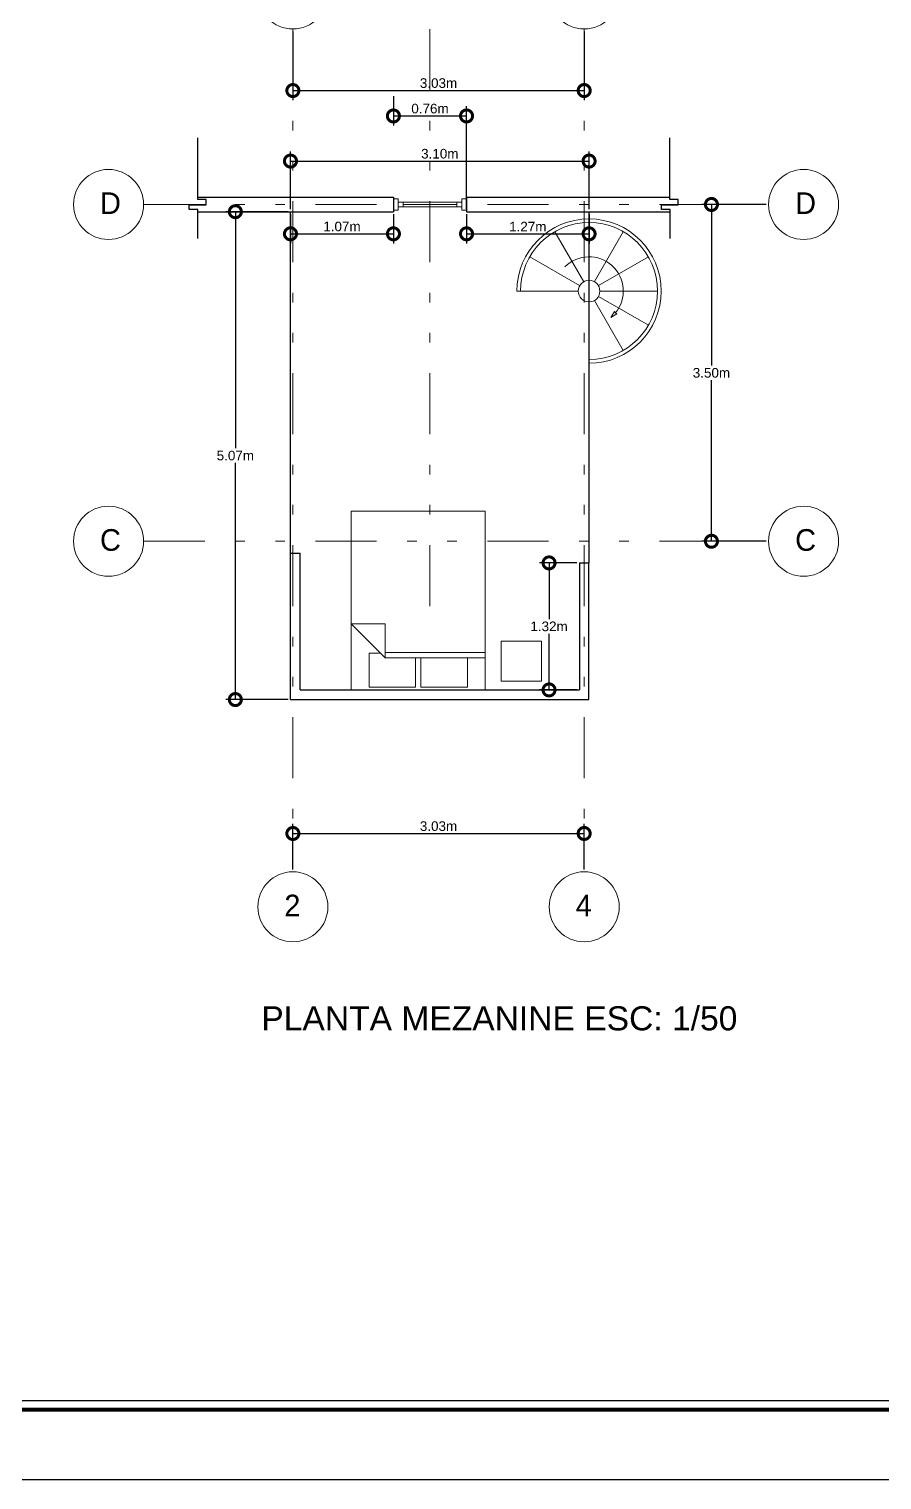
# Model space of a CAD drawing. Header units: inches. Extents: x -22.5 to 70.9, y -14.1 to 48.3.
# Drawn here: x 40.13 to 48.99, y 19.69 to 34.77 of the extents above; entities that cross this region are included whole.
import ezdxf

# ---------------------------------------------------------------- set-up
doc = ezdxf.new("R2010")
doc.units = ezdxf.units.IN
doc.header["$MEASUREMENT"] = 0
doc.linetypes.add('DIVIDE', pattern=[31.75, 12.7, -6.35, 0, -6.35, 0, -6.35])
for name, color, linetype, lineweight in [('cotas', 1, 'Continuous', 13), ('ejes', 253, 'DIVIDE', 13), ('muebles', 6, 'Continuous', 13), ('paredes', 7, 'Continuous', 30), ('pv', 4, 'Continuous', 5), ('rotulacion', 7, 'Continuous', 15)]:
    doc.layers.add(name, color=color, linetype=linetype, lineweight=lineweight)
doc.layers.add('MODULO', color=7, linetype='Continuous')
doc.styles.add('DIMS', font='ARIAL.TTF')
doc.dimstyles.new('DIMS', dxfattribs={"dimtxt": 0.1, "dimasz": 0.25, "dimexe": 0.1, "dimexo": 0.025, "dimgap": 0.025, "dimtad": 1, "dimtih": 1, "dimtoh": 1, "dimzin": 1, "dimdsep": 46, "dimtxsty": 'DIMS', "dimblk1": 'DOTSMALL', "dimblk2": 'DOTSMALL', "dimsah": 1, "dimcen": 0.09, "dimclrd": 9, "dimclre": 9, "dimclrt": 2, "dimazin": 0, "dimtfac": 1, "dimtofl": 0, "dimtmove": 0, "dimatfit": 3, "dimldrblk": 'DOTSMALL', "dimfxl": 1, "dimtolj": 1, "dimtzin": 0, "dimarcsym": 0})

# ---------------------------------------------------------------- blocks, each defined once
blk = doc.blocks.new('Bed - Queen')
at = {"linetype": 'Continuous'}
for p, q in [((0, -80.00003), (0, 0)), ((0, 0), (59.99999, 0)), ((59.99999, 0), (59.99999, -80.00003)), ((7.99999, -1.2), (28.79998, -1.2)), ((7.99999, -14.4), (7.99999, -1.2)), ((28.79998, -1.2), (28.79998, -14.4)), ((31.19999, -1.2), (51.99999, -1.2)), ((31.19999, -14.4), (31.19999, -1.2)), ((51.99999, -1.2), (51.99999, -16.4)), ((0, -14.4), (44.8, -14.4)), ((44.8, -16.8), (0, -16.8)), ((59.99999, -29.6), (44.8, -14.4)), ((44.8, -14.4), (44.8, -29.6)), ((51.99999, -16.4), (46.79936, -16.4)), ((44.8, -29.6), (59.99999, -29.6)), ((59.99999, -80.00003), (0, -80.00003))]:
    blk.add_line(p, q, dxfattribs=at)
blk = doc.blocks.new('khjk')
at = {"layer": 'muebles', "lineweight": 5}
for p, q in [((7.149, 15.239), (7.149, 15.839)), ((7.093, 15.223), (6.793, 15.743)), ((7.205, 15.224), (7.505, 15.743)), ((7.051, 15.183), (6.532, 15.482)), ((7.248, 15.183), (7.766, 15.482)), ((7.037, 15.126), (6.399, 15.126)), ((7.262, 15.126), (7.862, 15.126)), ((7.149, 15.014), (7.149, 14.376)), ((7.205, 15.029), (7.505, 14.509)), ((7.247, 15.07), (7.766, 14.77)), ((7.412, 14.914), (7.374, 14.851)), ((7.374, 14.851), (7.437, 14.889)), ((7.424, 14.901), (7.412, 14.914)), ((7.424, 14.901), (7.437, 14.889))]:
    blk.add_line(p, q, dxfattribs=at)
blk.add_circle((7.149, 15.126), 0.112, dxfattribs=at)
for radius, start, end in [(0.75, 270, 180), (0.712, 270, 180), (0.356, 320.7106, 135)]:
    blk.add_arc((7.149, 15.126), radius, start, end, dxfattribs=at)
blk = doc.blocks.new('_DOTSMALL')
at = {"color": 0, "linetype": 'ByBlock', "const_width": 0.5}
blk.add_lwpolyline([(-0.0625, 0, 1), (0.0625, 0, 1)], format="xyb", close=True, dxfattribs=at)
blk = doc.blocks.new('*D227')
at = {"layer": 'cotas', "color": 9, "lineweight": -2}
for p, q in [((42.843, 32.896), (42.843, 33.497)), ((45.947, 32.896), (45.947, 33.497)), ((42.843, 33.397), (45.947, 33.397))]:
    blk.add_line(p, q, dxfattribs=at)
at = {"layer": 'Defpoints', "color": 0}
for p in [(45.947, 33.397), (42.843, 32.871), (45.947, 32.871)]:
    blk.add_point(p, dxfattribs=at)
at = {"layer": 'cotas', "color": 9, "lineweight": -2, "xscale": 0.25, "yscale": 0.25, "zscale": 0.25, "rotation": 180}
blk.add_blockref('_DOTSMALL', (42.843, 33.397), dxfattribs=at)
at = {"layer": 'cotas', "color": 9, "lineweight": -2, "xscale": 0.25, "yscale": 0.25, "zscale": 0.25}
blk.add_blockref('_DOTSMALL', (45.947, 33.397), dxfattribs=at)
at = {"layer": 'cotas', "color": 2, "insert": (44.395, 33.473), "char_height": 0.1, "attachment_point": 5, "style": 'DIMS'}
blk.add_mtext('\\A1;3.10m', dxfattribs=at)
blk = doc.blocks.new('*D228')
at = {"layer": 'cotas', "color": 9, "lineweight": -2}
for p, q in [((42.818, 32.871), (42.17, 32.871)), ((42.27, 32.871), (42.27, 30.412)), ((42.27, 27.801), (42.27, 30.26)), ((42.818, 27.801), (42.17, 27.801))]:
    blk.add_line(p, q, dxfattribs=at)
at = {"layer": 'Defpoints', "color": 0}
for p in [(42.843, 32.871), (42.27, 27.801), (42.843, 27.801)]:
    blk.add_point(p, dxfattribs=at)
at = {"layer": 'cotas', "color": 9, "lineweight": -2, "xscale": 0.25, "yscale": 0.25, "zscale": 0.25}
for p, rotation in [((42.27, 32.871), 90), ((42.27, 27.801), 270)]:
    blk.add_blockref('_DOTSMALL', p, dxfattribs=dict(at, rotation=rotation))
at = {"layer": 'cotas', "color": 2, "insert": (42.27, 30.336), "char_height": 0.1, "attachment_point": 5, "style": 'DIMS'}
blk.add_mtext('\\A1;5.07m', dxfattribs=at)
blk = doc.blocks.new('*D229')
at = {"layer": 'cotas', "color": 9, "lineweight": -2}
for p, q in [((42.868, 34.744), (42.868, 34.03)), ((45.896, 34.744), (45.896, 34.03)), ((42.868, 34.13), (45.896, 34.13))]:
    blk.add_line(p, q, dxfattribs=at)
at = {"layer": 'Defpoints', "color": 0}
for p in [(42.868, 34.769), (45.896, 34.769), (45.896, 34.13)]:
    blk.add_point(p, dxfattribs=at)
at = {"layer": 'cotas', "color": 9, "lineweight": -2, "xscale": 0.25, "yscale": 0.25, "zscale": 0.25, "rotation": 180}
blk.add_blockref('_DOTSMALL', (42.868, 34.13), dxfattribs=at)
at = {"layer": 'cotas', "color": 9, "lineweight": -2, "xscale": 0.25, "yscale": 0.25, "zscale": 0.25}
blk.add_blockref('_DOTSMALL', (45.896, 34.13), dxfattribs=at)
at = {"layer": 'cotas', "color": 2, "insert": (44.382, 34.207), "char_height": 0.1, "attachment_point": 5, "style": 'DIMS'}
blk.add_mtext('\\A1;3.03m', dxfattribs=at)
blk = doc.blocks.new('*D230')
at = {"layer": 'cotas', "color": 9, "lineweight": -2}
for p, q in [((42.868, 26.036), (42.868, 26.509)), ((42.868, 26.409), (45.896, 26.409)), ((45.896, 26.036), (45.896, 26.509))]:
    blk.add_line(p, q, dxfattribs=at)
at = {"layer": 'Defpoints', "color": 0}
for p in [(45.896, 26.409), (42.868, 26.011), (45.896, 26.011)]:
    blk.add_point(p, dxfattribs=at)
at = {"layer": 'cotas', "color": 9, "lineweight": -2, "xscale": 0.25, "yscale": 0.25, "zscale": 0.25, "rotation": 180}
blk.add_blockref('_DOTSMALL', (42.868, 26.409), dxfattribs=at)
at = {"layer": 'cotas', "color": 9, "lineweight": -2, "xscale": 0.25, "yscale": 0.25, "zscale": 0.25}
blk.add_blockref('_DOTSMALL', (45.896, 26.409), dxfattribs=at)
at = {"layer": 'cotas', "color": 2, "insert": (44.382, 26.485), "char_height": 0.1, "attachment_point": 5, "style": 'DIMS'}
blk.add_mtext('\\A1;3.03m', dxfattribs=at)
blk = doc.blocks.new('*D231')
at = {"layer": 'cotas', "color": 9, "lineweight": -2}
for p, q in [((47.788, 32.946), (47.119, 32.946)), ((47.219, 32.946), (47.219, 31.272)), ((47.219, 29.446), (47.219, 31.119)), ((47.788, 29.446), (47.119, 29.446))]:
    blk.add_line(p, q, dxfattribs=at)
at = {"layer": 'Defpoints', "color": 0}
for p in [(47.813, 32.946), (47.219, 29.446), (47.813, 29.446)]:
    blk.add_point(p, dxfattribs=at)
at = {"layer": 'cotas', "color": 9, "lineweight": -2, "xscale": 0.25, "yscale": 0.25, "zscale": 0.25}
for p, rotation in [((47.219, 32.946), 90), ((47.219, 29.446), 270)]:
    blk.add_blockref('_DOTSMALL', p, dxfattribs=dict(at, rotation=rotation))
at = {"layer": 'cotas', "color": 2, "insert": (47.219, 31.196), "char_height": 0.1, "attachment_point": 5, "style": 'DIMS'}
blk.add_mtext('\\A1;3.50m', dxfattribs=at)
blk = doc.blocks.new('HOJA11-17')
blk.add_lwpolyline([(-40.379, 27.285), (2.621, 27.285), (2.621, -0.715), (-40.379, -0.715)], close=True)
blk = doc.blocks.new('*D292')
at = {"layer": 'cotas', "color": 9, "lineweight": -2}
for p, q in [((42.843, 32.846), (42.843, 32.541)), ((43.913, 32.846), (43.913, 32.541)), ((42.843, 32.641), (43.913, 32.641))]:
    blk.add_line(p, q, dxfattribs=at)
at = {"layer": 'Defpoints', "color": 0}
for p in [(42.843, 32.871), (43.913, 32.871), (43.913, 32.641)]:
    blk.add_point(p, dxfattribs=at)
at = {"layer": 'cotas', "color": 9, "lineweight": -2, "xscale": 0.25, "yscale": 0.25, "zscale": 0.25, "rotation": 180}
blk.add_blockref('_DOTSMALL', (42.843, 32.641), dxfattribs=at)
at = {"layer": 'cotas', "color": 9, "lineweight": -2, "xscale": 0.25, "yscale": 0.25, "zscale": 0.25}
blk.add_blockref('_DOTSMALL', (43.913, 32.641), dxfattribs=at)
at = {"layer": 'cotas', "color": 2, "insert": (43.378, 32.717), "char_height": 0.1, "attachment_point": 5, "style": 'DIMS'}
blk.add_mtext('\\A1;1.07m', dxfattribs=at)
blk = doc.blocks.new('*D293')
at = {"layer": 'cotas', "color": 9, "lineweight": -2}
for p, q in [((43.913, 34.071), (43.913, 33.766)), ((44.673, 32.896), (44.673, 33.966)), ((43.913, 33.866), (44.673, 33.866))]:
    blk.add_line(p, q, dxfattribs=at)
at = {"layer": 'Defpoints', "color": 0}
for p in [(43.913, 34.096), (44.673, 33.866), (44.673, 32.871)]:
    blk.add_point(p, dxfattribs=at)
at = {"layer": 'cotas', "color": 9, "lineweight": -2, "xscale": 0.25, "yscale": 0.25, "zscale": 0.25, "rotation": 180}
blk.add_blockref('_DOTSMALL', (43.913, 33.866), dxfattribs=at)
at = {"layer": 'cotas', "color": 9, "lineweight": -2, "xscale": 0.25, "yscale": 0.25, "zscale": 0.25}
blk.add_blockref('_DOTSMALL', (44.673, 33.866), dxfattribs=at)
at = {"layer": 'cotas', "color": 2, "insert": (44.293, 33.942), "char_height": 0.1, "attachment_point": 5, "style": 'DIMS'}
blk.add_mtext('\\A1;0.76m', dxfattribs=at)
blk = doc.blocks.new('*D294')
at = {"layer": 'cotas', "color": 9, "lineweight": -2}
for p, q in [((44.673, 32.846), (44.673, 32.541)), ((45.947, 32.846), (45.947, 32.541)), ((44.673, 32.641), (45.947, 32.641))]:
    blk.add_line(p, q, dxfattribs=at)
at = {"layer": 'Defpoints', "color": 0}
for p in [(44.673, 32.871), (45.947, 32.871), (45.947, 32.641)]:
    blk.add_point(p, dxfattribs=at)
at = {"layer": 'cotas', "color": 9, "lineweight": -2, "xscale": 0.25, "yscale": 0.25, "zscale": 0.25, "rotation": 180}
blk.add_blockref('_DOTSMALL', (44.673, 32.641), dxfattribs=at)
at = {"layer": 'cotas', "color": 9, "lineweight": -2, "xscale": 0.25, "yscale": 0.25, "zscale": 0.25}
blk.add_blockref('_DOTSMALL', (45.947, 32.641), dxfattribs=at)
at = {"layer": 'cotas', "color": 2, "insert": (45.31, 32.716), "char_height": 0.1, "attachment_point": 5, "style": 'DIMS'}
blk.add_mtext('\\A1;1.27m', dxfattribs=at)
blk = doc.blocks.new('*D393')
at = {"layer": 'cotas', "color": 9, "lineweight": -2}
for p, q in [((45.821, 29.221), (45.431, 29.221)), ((45.531, 29.221), (45.531, 28.637)), ((45.531, 27.901), (45.531, 28.485)), ((45.821, 27.901), (45.431, 27.901))]:
    blk.add_line(p, q, dxfattribs=at)
at = {"layer": 'Defpoints', "color": 0}
for p in [(45.846, 29.221), (45.531, 27.901), (45.846, 27.901)]:
    blk.add_point(p, dxfattribs=at)
at = {"layer": 'cotas', "color": 9, "lineweight": -2, "xscale": 0.25, "yscale": 0.25, "zscale": 0.25}
for p, rotation in [((45.531, 29.221), 90), ((45.531, 27.901), 270)]:
    blk.add_blockref('_DOTSMALL', p, dxfattribs=dict(at, rotation=rotation))
at = {"layer": 'cotas', "color": 2, "insert": (45.531, 28.561), "char_height": 0.1, "attachment_point": 5, "style": 'DIMS'}
blk.add_mtext('\\A1;1.32m', dxfattribs=at)

msp = doc.modelspace()

# ---------------------------------------------------------------- linework, layer by layer
at = {"layer": 'ejes', "ltscale": 0.05}
for p, q in [((42.868, 34.769), (42.868, 26.011)), ((44.293, 34.769), (44.293, 28.688)), ((45.896, 34.769), (45.896, 26.011)), ((41.316, 32.946), (47.813, 32.946)), ((41.316, 29.446), (47.813, 29.446))]:
    msp.add_line(p, q, dxfattribs=at)
at = {"layer": 'MODULO'}
msp.add_lwpolyline([(27.143, 20.442, 0, 0.0409, 0), (27.184, 20.421, 0.0409, 0.0409, 0), (67.691, 20.421, 0.0409, 0.0409, 0), (67.691, 47.531, 0.0409, 0, 0), (67.67, 47.572, 0, 0, 0)], format="xyseb", dxfattribs=at)
msp.add_lwpolyline([(67.599, 47.48), (67.599, 20.513), (27.235, 20.513)], dxfattribs=at)
at = {"layer": 'muebles', "lineweight": 5}
msp.add_lwpolyline([(45.033, 28.409), (45.452, 28.409), (45.452, 27.991), (45.033, 27.991)], close=True, dxfattribs=at)
at = {"layer": 'paredes'}
for p, q in [((41.879, 33.021), (43.913, 33.021)), ((43.913, 33.021), (43.913, 32.871)), ((44.673, 33.021), (44.673, 32.871)), ((44.673, 33.021), (46.788, 33.021)), ((41.881, 32.871), (43.913, 32.871)), ((42.843, 27.801), (42.843, 32.871)), ((44.673, 32.871), (46.791, 32.871)), ((45.947, 29.221), (45.947, 32.871)), ((42.843, 29.321), (42.943, 29.321)), ((42.943, 27.901), (42.943, 29.321)), ((45.846, 29.221), (45.946, 29.221)), ((45.846, 29.221), (45.846, 27.901)), ((45.946, 27.801), (45.946, 29.221)), ((42.943, 27.901), (45.846, 27.901)), ((42.843, 27.801), (45.946, 27.801))]:
    msp.add_line(p, q, dxfattribs=at)
for points in [[(41.881, 32.593), (41.881, 32.893), (41.791, 32.893), (41.791, 32.943), (41.965, 32.943), (41.965, 32.997), (41.879, 32.997), (41.879, 33.639)], [(46.791, 32.593), (46.791, 32.893), (46.701, 32.893), (46.701, 32.943), (46.874, 32.943), (46.874, 32.997), (46.788, 32.997), (46.788, 33.639)]]:
    msp.add_lwpolyline(points, dxfattribs=at)
at = {"layer": 'pv', "linetype": 'Continuous'}
for p, q in [((43.963, 33.006), (43.913, 33.006)), ((43.913, 33.006), (43.913, 32.886)), ((43.913, 32.886), (43.963, 32.886)), ((43.963, 32.886), (43.963, 33.006)), ((43.963, 32.971), (44.623, 32.971)), ((43.963, 32.921), (43.963, 32.971)), ((44.623, 32.921), (43.963, 32.921)), ((44.013, 32.921), (44.013, 32.971)), ((44.013, 32.946), (44.573, 32.946)), ((44.573, 32.921), (44.573, 32.971)), ((44.623, 32.886), (44.623, 33.006)), ((44.623, 33.006), (44.673, 33.006)), ((44.623, 32.971), (44.623, 32.921)), ((44.673, 32.886), (44.623, 32.886)), ((44.673, 33.006), (44.673, 32.886))]:
    msp.add_line(p, q, dxfattribs=at)
at = {"layer": 'rotulacion'}
for centre in [(42.868, 35.134), (45.896, 35.134), (40.952, 32.946), (48.177, 32.946), (40.952, 29.446), (48.177, 29.446), (42.868, 25.647), (45.896, 25.647)]:
    msp.add_circle(centre, 0.364, dxfattribs=at)

# ---------------------------------------------------------------- block references
at = {"layer": 'Defpoints', "xscale": 1.046400000000006, "yscale": 1.021874999999994, "zscale": 1.021875}
msp.add_blockref('HOJA11-17', (68.167, 20.421), dxfattribs=at)
at = {"layer": 'muebles', "lineweight": 5, "xscale": 0.02321419999998398, "yscale": 0.02321419999998398, "zscale": 0.0232142, "rotation": 180}
msp.add_blockref('Bed - Queen', (44.868, 27.901), dxfattribs=at)
at = {"layer": 'paredes'}
msp.add_blockref('khjk', (38.798, 16.92), dxfattribs=at)

# ---------------------------------------------------------------- texts
at = {"layer": 'muebles', "insert": (42.54, 24.613), "char_height": 0.25, "width": 12.1915, "attachment_point": 1}
msp.add_mtext('{\\fArial|b0|i0|c0|p34;PLANTA MEZANINE ESC: 1/50}', dxfattribs=at)
at = {"layer": 'rotulacion'}
for s, p in [('D', (40.863, 32.847)), ('D', (48.089, 32.847)), ('C', (40.863, 29.347)), ('C', (48.089, 29.347)), ('2', (42.779, 25.548)), ('4', (45.808, 25.548))]:
    msp.add_text(s, height=0.225, dxfattribs=at).set_placement(p)

# ---------------------------------------------------------------- dimensions: what is measured, and where the dimension line sits
at = {"layer": 'cotas'}
for base, p1, p2, override, picture, middle in [((45.896, 34.13), (42.868, 34.769), (45.896, 34.769), {"dimpost": 'm'}, '*D229', (44.382, 34.207)), ((44.673, 33.866), (43.913, 34.096), (44.673, 32.871), {"dimpost": 'm', "dimtmove": 1}, '*D293', (44.293, 33.942)), ((45.947, 33.397), (42.843, 32.871), (45.947, 32.871), {"dimpost": 'm'}, '*D227', (44.395, 33.473)), ((43.913, 32.641), (42.843, 32.871), (43.913, 32.871), {"dimpost": 'm'}, '*D292', (43.378, 32.717)), ((45.947, 32.641), (44.673, 32.871), (45.947, 32.871), {"dimpost": 'm', "dimtmove": 1}, '*D294', (45.31, 32.716)), ((45.896, 26.409), (42.868, 26.011), (45.896, 26.011), {"dimpost": 'm'}, '*D230', (44.382, 26.485))]:
    dim = msp.add_linear_dim(base=base, p1=p1, p2=p2, dimstyle='DIMS', override=override, dxfattribs=at)
    dim.commit()
    dim.dimension.update_dxf_attribs({"geometry": picture, "text_midpoint": middle})
for base, p1, p2, picture, middle in [((47.219, 29.446), (47.813, 32.946), (47.813, 29.446), '*D231', (47.219, 31.196)), ((42.27, 27.801), (42.843, 32.871), (42.843, 27.801), '*D228', (42.27, 30.336)), ((45.531, 27.901), (45.846, 29.221), (45.846, 27.901), '*D393', (45.531, 28.561))]:
    dim = msp.add_linear_dim(base=base, p1=p1, p2=p2, angle=90, dimstyle='DIMS', override={"dimpost": 'm'}, dxfattribs=at)
    dim.commit()
    dim.dimension.update_dxf_attribs({"geometry": picture, "text_midpoint": middle})

doc.saveas('drawing.dxf')
